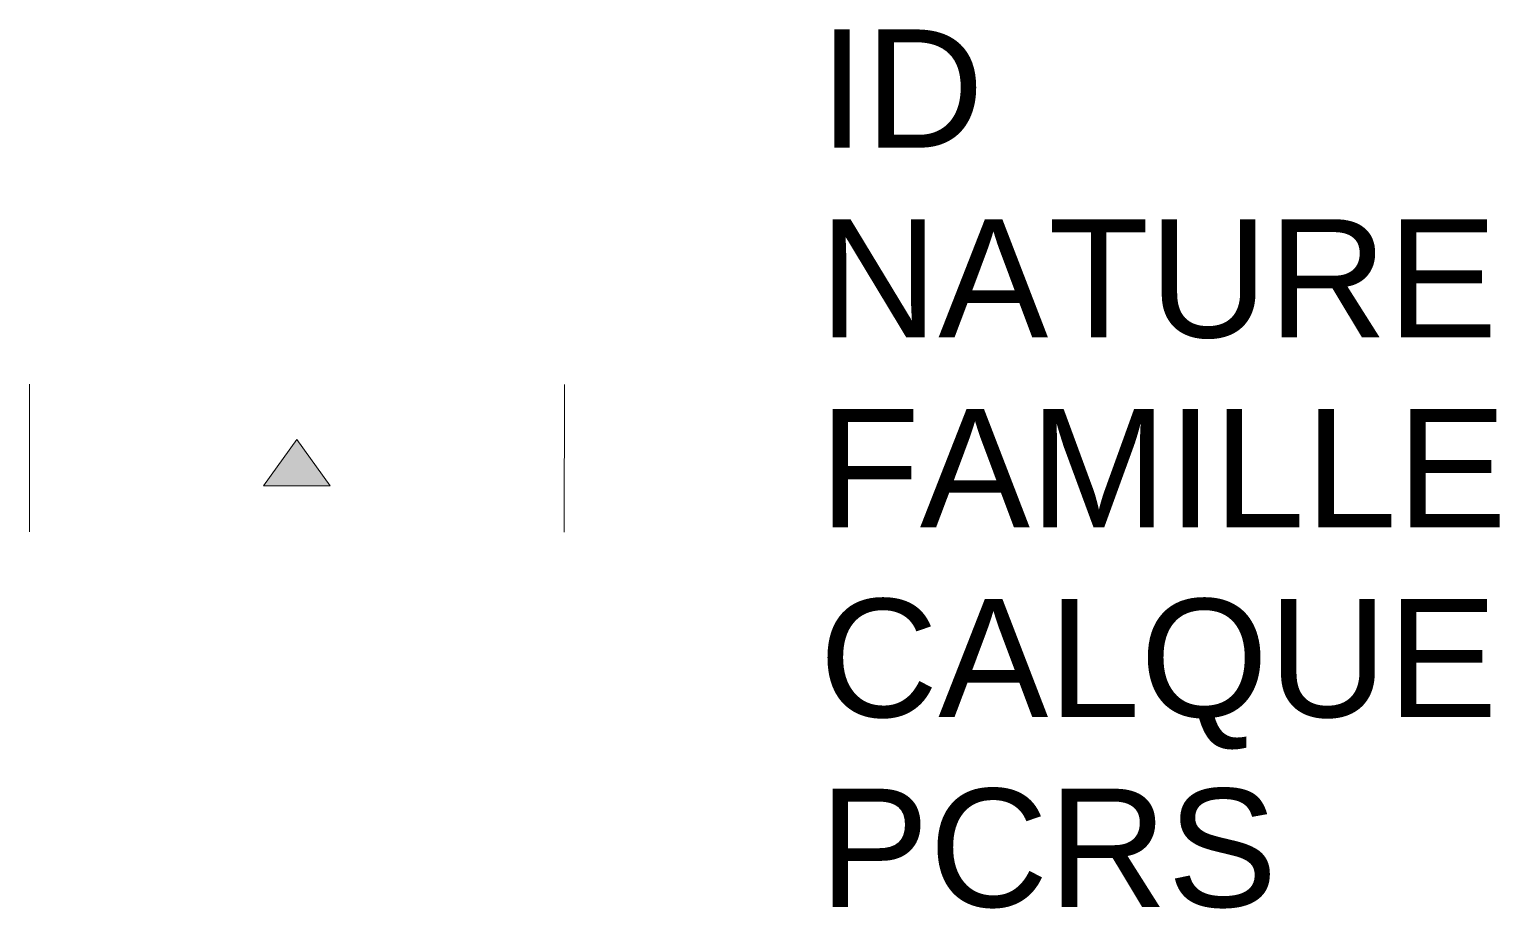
# Model space of a CAD drawing. Header units: metres. Extents: x 3079.6 to 3082.09, y 1741.28 to 1742.77.
import ezdxf

# ---------------------------------------------------------------- set-up
doc = ezdxf.new("R2010")
doc.units = ezdxf.units.M
doc.linetypes.add('Socle_Continu', pattern=[2.5, 2.5, 0])
doc.layers.add('BATIM_SCS', color=7, linetype='Socle_Continu', lineweight=13, true_color=0xdf7fff)
doc.styles.get("Standard").update_dxf_attribs({"font": 'arial.ttf'})

msp = doc.modelspace()

# ---------------------------------------------------------------- hatches: boundary and pattern name
at = {"layer": 'BATIM_SCS', "linetype": 'Socle_Continu'}
msp.add_hatch(color=256, dxfattribs=at).paths.add_polyline_path([(3079.9925, 1742.0001), (3080.0492, 1742.0781), (3080.1057, 1742)])

# ---------------------------------------------------------------- linework, layer by layer
for p, q in [((3079.5963, 1742.1722), (3079.5962, 1741.9222)), ((3080.502, 1741.9216), (3080.5021, 1742.1716)), ((3079.9925, 1742.0001), (3080.0492, 1742.0781)), ((3080.0492, 1742.0781), (3080.1057, 1742)), ((3080.1057, 1742), (3079.9925, 1742.0001))]:
    msp.add_line(p, q, dxfattribs=at)

# ---------------------------------------------------------------- texts
at = {"layer": 'BATIM_SCS', "linetype": 'Socle_Continu', "flags": 9}
for tag, p, s in [('ID', (3080.9335, 1742.5724), 'RP_1121'), ('NATURE', (3080.9335, 1742.2511), 'Seuil de porte'), ('FAMILLE', (3080.9335, 1741.9299), 'Bâti'), ('CALQUE', (3080.9335, 1741.6086), 'BATIM_SCS'), ('PCRS', (3080.9335, 1741.2873), 'Seuil')]:
    msp.add_attdef(tag, p, s, height=0.2, dxfattribs=at)

doc.saveas('drawing.dxf')
